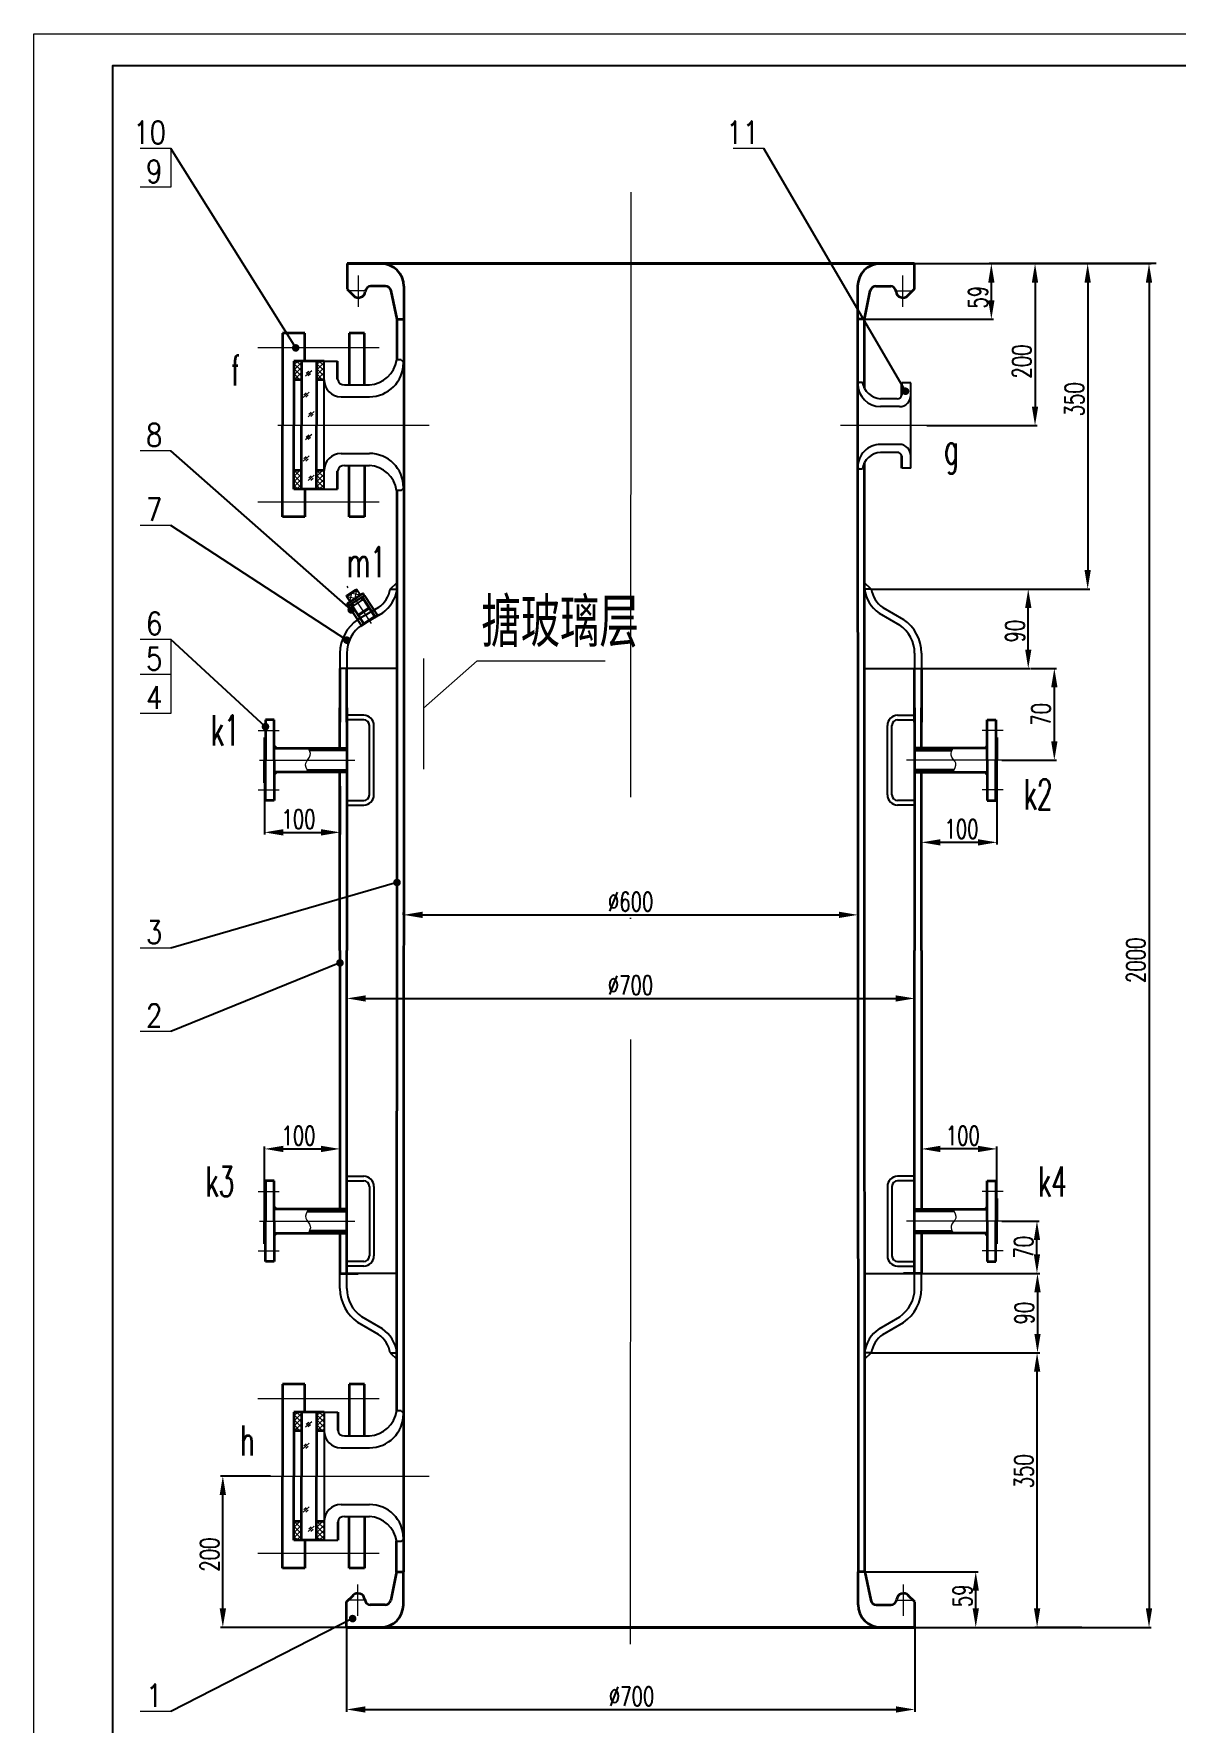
# Model space of a CAD drawing. Extents: x 11707 to 22622, y 3017 to 12806.
# Drawn here: x 14806 to 16315, y 8261 to 10494 of the extents above; entities that cross this region are included whole.
import ezdxf

# ---------------------------------------------------------------- set-up
doc = ezdxf.new("R2010")
doc.units = 0
doc.header["$LTSCALE"] = 8
doc.linetypes.add('DASHDOT-S', pattern=[14, 10, -2, 0, -2])
for name, color, linetype, lineweight in [('cdr.dwg1', 4, 'Continuous', 35), ('cdr.dwg2', 2, 'Continuous', 13), ('cdr_dim', 7, 'Continuous', 13), ('cdr_dwg3', 1, 'DASHDOT-S', 13)]:
    doc.layers.add(name, color=color, linetype=linetype, lineweight=lineweight)
doc.layers.add('cdr_dwg1', color=4, linetype='Continuous')
doc.styles.add('HZ', font='txt', dxfattribs={"width": 0.5, "bigfont": 'hzfs'})
doc.styles.get("Standard").update_dxf_attribs({"font": 'txt', "width": 0.7, "bigfont": 'hztxt.shx'})
doc.dimstyles.new('ISO-25', dxfattribs={"dimtxt": 2.5, "dimasz": 2.5, "dimexe": 1.25, "dimexo": 0.625, "dimtad": 1, "dimtxsty": 'Standard', "dimcen": 2.5, "dimadec": 0, "dimazin": 0, "dimtfac": 1, "dimtmove": 0, "dimatfit": 3, "dimfxl": 1, "dimarcsym": 0})
doc.dimstyles.new('筒轴直径标注', dxfattribs={"dimtxt": 50, "dimasz": 40, "dimexe": 12.5, "dimexo": 0.625, "dimgap": 6.25, "dimtad": 1, "dimtxsty": 'HZ', "dimcen": 15, "dimadec": 0, "dimazin": 0, "dimtm": 1e-09, "dimtfac": 1, "dimtmove": 0, "dimatfit": 3, "dimfxl": 1, "dimarcsym": 0})

# ---------------------------------------------------------------- blocks, each defined once
blk = doc.blocks.new('*D310')
at = {"layer": 'cdr_dim', "color": 0, "lineweight": -2}
for p, q in [((15970.3, 10190.2), (16283.3, 10190.2)), ((16280.3, 10165.2), (16280.3, 8411.8)), ((15970.3, 8386.8), (16283.3, 8386.8))]:
    blk.add_line(p, q, dxfattribs=at)
at = {"layer": 'cdr_dim', "color": 0}
for points in [[(16276.1, 10165.2), (16284.4, 10165.2), (16280.3, 10190.2)], [(16276.1, 8411.8), (16284.4, 8411.8), (16280.3, 8386.8)]]:
    blk.add_solid(points, dxfattribs=at)
at = {"layer": 'Defpoints', "color": 0}
for p in [(15970.1, 10190.2), (15970.1, 8386.8), (16280.3, 8386.8)]:
    blk.add_point(p, dxfattribs=at)
at = {"layer": 'cdr_dim', "color": 0, "insert": (16262.8, 9268.9), "char_height": 25, "attachment_point": 5, "rotation": 90}
blk.add_mtext('2000', dxfattribs=at)
blk = doc.blocks.new('*D311')
at = {"layer": 'cdr_dim', "color": 0, "lineweight": -2}
for p, q in [((15118.8, 8586.8), (15052.8, 8586.8)), ((15055.8, 8411.8), (15055.8, 8561.8)), ((15218.6, 8386.8), (15052.8, 8386.8))]:
    blk.add_line(p, q, dxfattribs=at)
at = {"layer": 'cdr_dim', "color": 0}
for points in [[(15051.6, 8561.8), (15060, 8561.8), (15055.8, 8586.8)], [(15051.6, 8411.8), (15060, 8411.8), (15055.8, 8386.8)]]:
    blk.add_solid(points, dxfattribs=at)
at = {"layer": 'Defpoints', "color": 0}
for p in [(15055.8, 8586.8), (15119, 8586.8), (15218.8, 8386.8)]:
    blk.add_point(p, dxfattribs=at)
at = {"layer": 'cdr_dim', "color": 0, "insert": (15038.3, 8483), "char_height": 25, "attachment_point": 5, "rotation": 90}
blk.add_mtext('200', dxfattribs=at)
blk = doc.blocks.new('*D312')
at = {"layer": 'cdr_dim', "color": 0, "lineweight": -2}
for p, q in [((15110.7, 8954), (15110.7, 9022.5)), ((15210.7, 8958.6), (15210.7, 9022.5)), ((15135.7, 9019.5), (15185.7, 9019.5))]:
    blk.add_line(p, q, dxfattribs=at)
at = {"layer": 'cdr_dim', "color": 0}
for points in [[(15135.7, 9023.6), (15135.7, 9015.3), (15110.7, 9019.5)], [(15185.7, 9023.6), (15185.7, 9015.3), (15210.7, 9019.5)]]:
    blk.add_solid(points, dxfattribs=at)
at = {"layer": 'Defpoints', "color": 0}
for p in [(15210.7, 9019.5), (15110.7, 8953.8), (15210.7, 8958.4)]:
    blk.add_point(p, dxfattribs=at)
at = {"layer": 'cdr_dim', "color": 0, "insert": (15155.8, 9037), "char_height": 25, "attachment_point": 5}
blk.add_mtext('100', dxfattribs=at)
blk = doc.blocks.new('*D313')
at = {"layer": 'cdr_dim', "color": 0, "lineweight": -2}
for p, q in [((15110.7, 9503.5), (15110.7, 9435.1)), ((15210.7, 9499), (15210.7, 9435.1)), ((15135.7, 9438.1), (15185.7, 9438.1))]:
    blk.add_line(p, q, dxfattribs=at)
at = {"layer": 'cdr_dim', "color": 0}
for points in [[(15135.7, 9442.3), (15135.7, 9433.9), (15110.7, 9438.1)], [(15185.7, 9442.3), (15185.7, 9433.9), (15210.7, 9438.1)]]:
    blk.add_solid(points, dxfattribs=at)
at = {"layer": 'Defpoints', "color": 0}
for p in [(15110.7, 9503.7), (15210.7, 9499.2), (15210.7, 9438.1)]:
    blk.add_point(p, dxfattribs=at)
at = {"layer": 'cdr_dim', "color": 0, "insert": (15155.8, 9455.6), "char_height": 25, "attachment_point": 5}
blk.add_mtext('100', dxfattribs=at)
blk = doc.blocks.new('*D314')
at = {"layer": 'cdr_dim', "color": 0, "lineweight": -2}
for p, q in [((15979.3, 9499), (15979.3, 9421.9)), ((16079.3, 9503.5), (16079.3, 9421.9)), ((16054.3, 9424.9), (16004.3, 9424.9))]:
    blk.add_line(p, q, dxfattribs=at)
at = {"layer": 'cdr_dim', "color": 0}
for points in [[(16004.3, 9429), (16004.3, 9420.7), (15979.3, 9424.9)], [(16054.3, 9429), (16054.3, 9420.7), (16079.3, 9424.9)]]:
    blk.add_solid(points, dxfattribs=at)
at = {"layer": 'Defpoints', "color": 0}
for p in [(15979.3, 9499.2), (16079.3, 9503.7), (15979.3, 9424.9)]:
    blk.add_point(p, dxfattribs=at)
at = {"layer": 'cdr_dim', "color": 0, "insert": (16032.3, 9442.4), "char_height": 25, "attachment_point": 5}
blk.add_mtext('100', dxfattribs=at)
blk = doc.blocks.new('*D315')
at = {"layer": 'cdr_dim', "color": 0, "lineweight": -2}
for p, q in [((15979.3, 8958.6), (15979.3, 9022.5)), ((16079.3, 8954), (16079.3, 9022.5)), ((16054.3, 9019.5), (16004.3, 9019.5))]:
    blk.add_line(p, q, dxfattribs=at)
at = {"layer": 'cdr_dim', "color": 0}
for points in [[(16004.3, 9023.6), (16004.3, 9015.3), (15979.3, 9019.5)], [(16054.3, 9023.6), (16054.3, 9015.3), (16079.3, 9019.5)]]:
    blk.add_solid(points, dxfattribs=at)
at = {"layer": 'Defpoints', "color": 0}
for p in [(15979.3, 9019.5), (15979.3, 8958.4), (16079.3, 8953.8)]:
    blk.add_point(p, dxfattribs=at)
at = {"layer": 'cdr_dim', "color": 0, "insert": (16034.2, 9037), "char_height": 25, "attachment_point": 5}
blk.add_mtext('100', dxfattribs=at)
blk = doc.blocks.new('*D316')
at = {"layer": 'cdr_dim', "color": 0, "lineweight": -2}
for p, q in [((16085.8, 8924), (16135.1, 8924)), ((16132.1, 8879.9), (16132.1, 8899)), ((15979.6, 8854.9), (16135.1, 8854.9))]:
    blk.add_line(p, q, dxfattribs=at)
at = {"layer": 'cdr_dim', "color": 0}
for points in [[(16128, 8899), (16136.3, 8899), (16132.1, 8924)], [(16128, 8879.9), (16136.3, 8879.9), (16132.1, 8854.9)]]:
    blk.add_solid(points, dxfattribs=at)
at = {"layer": 'Defpoints', "color": 0}
for p in [(16085.6, 8924), (16132.1, 8924), (15979.4, 8854.9)]:
    blk.add_point(p, dxfattribs=at)
at = {"layer": 'cdr_dim', "color": 0, "insert": (16114.6, 8889.4), "char_height": 25, "attachment_point": 5, "rotation": 90}
blk.add_mtext('70', dxfattribs=at)
blk = doc.blocks.new('*D405')
at = {"layer": 'cdr_dim', "color": 0, "lineweight": -2}
for p, q in [((16171.2, 10190.2), (16068.8, 10190.2)), ((16071.8, 10165.2), (16071.8, 10141.7)), ((15904.2, 10116.7), (16074.8, 10116.7))]:
    blk.add_line(p, q, dxfattribs=at)
at = {"layer": 'cdr_dim', "color": 0}
for points in [[(16067.7, 10165.2), (16076, 10165.2), (16071.8, 10190.2)], [(16067.7, 10141.7), (16076, 10141.7), (16071.8, 10116.7)]]:
    blk.add_solid(points, dxfattribs=at)
at = {"layer": 'Defpoints', "color": 0}
for p in [(16171.4, 10190.2), (15904, 10116.7), (16071.8, 10116.7)]:
    blk.add_point(p, dxfattribs=at)
at = {"layer": 'cdr_dim', "color": 0, "insert": (16054.3, 10145.8), "char_height": 25, "attachment_point": 5, "rotation": 90}
blk.add_mtext('59', dxfattribs=at)
blk = doc.blocks.new('*D406')
at = {"layer": 'cdr_dim', "color": 0, "lineweight": -2}
for p, q in [((16221.6, 10190.2), (16126.6, 10190.2)), ((16129.6, 10165.2), (16129.6, 10001.1)), ((15986.4, 9976.1), (16132.6, 9976.1))]:
    blk.add_line(p, q, dxfattribs=at)
at = {"layer": 'cdr_dim', "color": 0}
for points in [[(16125.4, 10165.2), (16133.7, 10165.2), (16129.6, 10190.2)], [(16125.4, 10001.1), (16133.7, 10001.1), (16129.6, 9976.1)]]:
    blk.add_solid(points, dxfattribs=at)
at = {"layer": 'Defpoints', "color": 0}
for p in [(16221.8, 10190.2), (15986.2, 9976.1), (16129.6, 9976.1)]:
    blk.add_point(p, dxfattribs=at)
at = {"layer": 'cdr_dim', "color": 0, "insert": (16112.1, 10060.7), "char_height": 25, "attachment_point": 5, "rotation": 90}
blk.add_mtext('200', dxfattribs=at)
blk = doc.blocks.new('*D317')
at = {"layer": 'cdr_dim', "color": 0, "lineweight": -2}
for p, q in [((16289.9, 10190.2), (16196.2, 10190.2)), ((16199.2, 10165.2), (16199.2, 9784.9)), ((15913.2, 9759.9), (16202.2, 9759.9))]:
    blk.add_line(p, q, dxfattribs=at)
at = {"layer": 'cdr_dim', "color": 0}
for points in [[(16195, 10165.2), (16203.3, 10165.2), (16199.2, 10190.2)], [(16195, 9784.9), (16203.3, 9784.9), (16199.2, 9759.9)]]:
    blk.add_solid(points, dxfattribs=at)
at = {"layer": 'Defpoints', "color": 0}
for p in [(16290.1, 10190.2), (15913, 9759.9), (16199.2, 9759.9)]:
    blk.add_point(p, dxfattribs=at)
at = {"layer": 'cdr_dim', "color": 0, "insert": (16181.7, 10010.8), "char_height": 25, "attachment_point": 5, "rotation": 90}
blk.add_mtext('350', dxfattribs=at)
blk = doc.blocks.new('*D407')
at = {"layer": 'cdr_dim', "color": 0, "lineweight": -2}
for p, q in [((15979.6, 9759.9), (16123.6, 9759.9)), ((16120.6, 9679.9), (16120.6, 9734.9)), ((15979.6, 9654.9), (16123.6, 9654.9))]:
    blk.add_line(p, q, dxfattribs=at)
at = {"layer": 'cdr_dim', "color": 0}
for points in [[(16116.5, 9734.9), (16124.8, 9734.9), (16120.6, 9759.9)], [(16116.5, 9679.9), (16124.8, 9679.9), (16120.6, 9654.9)]]:
    blk.add_solid(points, dxfattribs=at)
at = {"layer": 'Defpoints', "color": 0}
for p in [(15979.4, 9759.9), (16120.6, 9759.9), (15979.4, 9654.9)]:
    blk.add_point(p, dxfattribs=at)
at = {"layer": 'cdr_dim', "color": 0, "insert": (16103.1, 9704.1), "char_height": 25, "attachment_point": 5, "rotation": 90}
blk.add_mtext('90', dxfattribs=at)
blk = doc.blocks.new('*D408')
at = {"layer": 'cdr_dim', "color": 0, "lineweight": -2}
for p, q in [((16124.3, 9654.9), (16158.1, 9654.9)), ((16155.1, 9629.9), (16155.1, 9558.6)), ((16085.8, 9533.6), (16158.1, 9533.6))]:
    blk.add_line(p, q, dxfattribs=at)
at = {"layer": 'cdr_dim', "color": 0}
for points in [[(16150.9, 9629.9), (16159.3, 9629.9), (16155.1, 9654.9)], [(16150.9, 9558.6), (16159.3, 9558.6), (16155.1, 9533.6)]]:
    blk.add_solid(points, dxfattribs=at)
at = {"layer": 'Defpoints', "color": 0}
for p in [(16124.1, 9654.9), (16085.6, 9533.6), (16155.1, 9533.6)]:
    blk.add_point(p, dxfattribs=at)
at = {"layer": 'cdr_dim', "color": 0, "insert": (16137.6, 9594.2), "char_height": 25, "attachment_point": 5, "rotation": 90}
blk.add_mtext('70', dxfattribs=at)
blk = doc.blocks.new('*D409')
at = {"layer": 'cdr_dim', "color": 0, "lineweight": -2}
for p, q in [((15904.8, 8460.2), (16054.2, 8460.2)), ((16051.2, 8411.8), (16051.2, 8435.2)), ((16045.2, 8386.8), (16054.2, 8386.8))]:
    blk.add_line(p, q, dxfattribs=at)
at = {"layer": 'cdr_dim', "color": 0}
for points in [[(16047.1, 8435.2), (16055.4, 8435.2), (16051.2, 8460.2)], [(16047.1, 8411.8), (16055.4, 8411.8), (16051.2, 8386.8)]]:
    blk.add_solid(points, dxfattribs=at)
at = {"layer": 'Defpoints', "color": 0}
for p in [(15904.6, 8460.2), (16051.2, 8460.2), (16045, 8386.8)]:
    blk.add_point(p, dxfattribs=at)
at = {"layer": 'cdr_dim', "color": 0, "insert": (16033.7, 8428.5), "char_height": 25, "attachment_point": 5, "rotation": 90}
blk.add_mtext('59', dxfattribs=at)
blk = doc.blocks.new('*D318')
at = {"layer": 'cdr_dim', "color": 0, "lineweight": -2}
for p, q in [((15219.4, 8386.6), (15219.4, 8275.2)), ((15970.6, 8386.6), (15970.6, 8275.2)), ((15244.4, 8278.2), (15945.6, 8278.2))]:
    blk.add_line(p, q, dxfattribs=at)
at = {"layer": 'cdr_dim', "color": 0}
for points in [[(15244.4, 8282.4), (15244.4, 8274), (15219.4, 8278.2)], [(15945.6, 8282.4), (15945.6, 8274), (15970.6, 8278.2)]]:
    blk.add_solid(points, dxfattribs=at)
at = {"layer": 'Defpoints', "color": 0}
for p in [(15219.4, 8386.8), (15970.6, 8386.8), (15970.6, 8278.2)]:
    blk.add_point(p, dxfattribs=at)
at = {"layer": 'cdr_dim', "color": 0, "insert": (15596.2, 8295.7), "char_height": 25, "attachment_point": 5}
blk.add_mtext('%%c700', dxfattribs=at)
blk = doc.blocks.new('*D410')
at = {"layer": 'cdr_dim', "color": 0, "lineweight": -2}
for p, q in [((15294.8, 9329), (15294.8, 9332)), ((15319.8, 9329), (15870.2, 9329)), ((15895.2, 9329.2), (15895.2, 9332))]:
    blk.add_line(p, q, dxfattribs=at)
at = {"layer": 'cdr_dim', "color": 0}
for points in [[(15319.8, 9333.2), (15319.8, 9324.8), (15294.8, 9329)], [(15870.2, 9333.2), (15870.2, 9324.8), (15895.2, 9329)]]:
    blk.add_solid(points, dxfattribs=at)
at = {"layer": 'Defpoints', "color": 0}
for p in [(15294.8, 9328.8), (15895.2, 9329), (15895.2, 9329)]:
    blk.add_point(p, dxfattribs=at)
at = {"layer": 'cdr_dim', "color": 0, "insert": (15595, 9346.5), "char_height": 25, "attachment_point": 5}
blk.add_mtext('%%c600', dxfattribs=at)
blk = doc.blocks.new('*D412')
at = {"layer": 'cdr_dim', "color": 0, "lineweight": -2}
for p, q in [((15219.7, 9171.3), (15219.7, 9221.5)), ((15244.7, 9218.5), (15945.4, 9218.5)), ((15970.4, 9171.3), (15970.4, 9221.5))]:
    blk.add_line(p, q, dxfattribs=at)
at = {"layer": 'cdr_dim', "color": 0}
for points in [[(15244.7, 9222.6), (15244.7, 9214.3), (15219.7, 9218.5)], [(15945.4, 9222.6), (15945.4, 9214.3), (15970.4, 9218.5)]]:
    blk.add_solid(points, dxfattribs=at)
at = {"layer": 'Defpoints', "color": 0}
for p in [(15970.4, 9218.5), (15219.7, 9171.1), (15970.4, 9171.1)]:
    blk.add_point(p, dxfattribs=at)
at = {"layer": 'cdr_dim', "color": 0, "insert": (15594.7, 9236), "char_height": 25, "attachment_point": 5}
blk.add_mtext('%%c700', dxfattribs=at)
blk = doc.blocks.new('*D417')
at = {"layer": 'cdr_dim', "color": 0, "lineweight": -2}
for p, q in [((15913.2, 8749.9), (16135.3, 8749.9)), ((16132.3, 8411.8), (16132.3, 8724.9)), ((16191.6, 8386.8), (16129.3, 8386.8))]:
    blk.add_line(p, q, dxfattribs=at)
at = {"layer": 'cdr_dim', "color": 0}
for points in [[(16128.2, 8724.9), (16136.5, 8724.9), (16132.3, 8749.9)], [(16128.2, 8411.8), (16136.5, 8411.8), (16132.3, 8386.8)]]:
    blk.add_solid(points, dxfattribs=at)
at = {"layer": 'Defpoints', "color": 0}
for p in [(15913, 8749.9), (16132.3, 8749.9), (16191.8, 8386.8)]:
    blk.add_point(p, dxfattribs=at)
at = {"layer": 'cdr_dim', "color": 0, "insert": (16114.8, 8593.2), "char_height": 25, "attachment_point": 5, "rotation": 90}
blk.add_mtext('350', dxfattribs=at)
blk = doc.blocks.new('*D319')
at = {"layer": 'cdr_dim', "color": 0, "lineweight": -2}
for p, q in [((16102.7, 8854.9), (16135.8, 8854.9)), ((16132.8, 8829.9), (16132.8, 8774.9)), ((16102.7, 8749.9), (16135.8, 8749.9))]:
    blk.add_line(p, q, dxfattribs=at)
at = {"layer": 'cdr_dim', "color": 0}
for points in [[(16128.7, 8829.9), (16137, 8829.9), (16132.8, 8854.9)], [(16128.7, 8774.9), (16137, 8774.9), (16132.8, 8749.9)]]:
    blk.add_solid(points, dxfattribs=at)
at = {"layer": 'Defpoints', "color": 0}
for p in [(16102.5, 8854.9), (16102.5, 8749.9), (16132.8, 8749.9)]:
    blk.add_point(p, dxfattribs=at)
at = {"layer": 'cdr_dim', "color": 0, "insert": (16115.3, 8802.4), "char_height": 25, "attachment_point": 5, "rotation": 90}
blk.add_mtext('90', dxfattribs=at)

msp = doc.modelspace()

# ---------------------------------------------------------------- hatches: boundary and pattern name
at = {"layer": 'cdr_dim'}
h = msp.add_hatch(dxfattribs=at)
h.set_pattern_fill('ANSI37', color=256, scale=1.5, style=0)
h.set_pattern_definition([(45, (16777.1313, 6504.4113), (-3.367596, 3.367596), []), (135, (16777.1313, 6504.4113), (-3.367596, -3.367596), [])])
h.paths.add_polyline_path([(15159.601, 10061.38), (15149.601, 10061.38), (15149.601, 10036.63), (15159.602, 10036.63)])
h = msp.add_hatch(dxfattribs=at)
h.set_pattern_fill('ANSI37', color=256, scale=1.5, style=0)
h.set_pattern_definition([(45, (16807.1313, 6504.4113), (-3.367596, 3.367596), []), (135, (16807.1313, 6504.4113), (-3.367596, -3.367596), [])])
h.paths.add_polyline_path([(15189.601, 10061.38), (15179.601, 10061.38), (15179.601, 10036.63), (15189.602, 10036.63)])
h = msp.add_hatch(dxfattribs=at)
h.set_pattern_fill('ANSI37', color=256, scale=1.5, style=0)
h.set_pattern_definition([(315, (16777.1313, 13448.8478), (-3.367596, -3.367596), []), (225, (16777.1313, 13448.8478), (-3.367596, 3.367596), [])])
h.paths.add_polyline_path([(15159.601, 9891.879), (15149.601, 9891.879), (15149.601, 9916.629), (15159.602, 9916.629)])
h = msp.add_hatch(dxfattribs=at)
h.set_pattern_fill('ANSI37', color=256, scale=1.5, style=0)
h.set_pattern_definition([(315, (16807.1313, 13448.8478), (-3.367596, -3.367596), []), (225, (16807.1313, 13448.8478), (-3.367596, 3.367596), [])])
h.paths.add_polyline_path([(15189.601, 9891.879), (15179.601, 9891.879), (15179.601, 9916.629), (15189.602, 9916.629)])
h = msp.add_hatch(dxfattribs=at)
h.set_pattern_fill('ANSI37', color=256, scale=1.5, style=0)
h.set_pattern_definition([(45, (16777.1313, 5114.5353), (-3.367596, 3.367596), []), (135, (16777.1313, 5114.5353), (-3.367596, -3.367596), [])])
h.paths.add_polyline_path([(15159.601, 8671.504), (15149.601, 8671.504), (15149.601, 8646.754), (15159.602, 8646.754)])
h = msp.add_hatch(dxfattribs=at)
h.set_pattern_fill('ANSI37', color=256, scale=1.5, style=0)
h.set_pattern_definition([(45, (16807.1313, 5114.5353), (-3.367596, 3.367596), []), (135, (16807.1313, 5114.5353), (-3.367596, -3.367596), [])])
h.paths.add_polyline_path([(15189.601, 8671.504), (15179.601, 8671.504), (15179.601, 8646.754), (15189.602, 8646.754)])
h = msp.add_hatch(dxfattribs=at)
h.set_pattern_fill('ANSI37', color=256, scale=1.5, style=0)
h.set_pattern_definition([(315, (16777.1313, 12058.972), (-3.367596, -3.367596), []), (225, (16777.1313, 12058.972), (-3.367596, 3.367596), [])])
h.paths.add_polyline_path([(15159.601, 8502.003), (15149.601, 8502.003), (15149.601, 8526.753), (15159.602, 8526.753)])
h = msp.add_hatch(dxfattribs=at)
h.set_pattern_fill('ANSI37', color=256, scale=1.5, style=0)
h.set_pattern_definition([(315, (16807.1313, 12058.972), (-3.367596, -3.367596), []), (225, (16807.1313, 12058.972), (-3.367596, 3.367596), [])])
h.paths.add_polyline_path([(15189.601, 8502.003), (15179.601, 8502.003), (15179.601, 8526.753), (15189.602, 8526.753)])

# ---------------------------------------------------------------- linework, layer by layer
at = {"layer": 'cdr.dwg1'}
for p, q in [((15969.969, 10190.192), (15219.961, 10190.192)), ((15220.04, 10190.192), (15220.04, 10156.462)), ((15220.066, 10190.192), (15970.074, 10190.192)), ((15969.995, 10190.192), (15969.995, 10156.462)), ((15270.977, 10160.192), (15251.158, 10160.192)), ((15295.07, 10160.192), (15295.07, 10116.718)), ((15894.965, 10160.192), (15894.965, 10116.718)), ((15919.059, 10160.192), (15938.877, 10160.192)), ((15220.04, 10156.462), (15229.02, 10147.482)), ((15286.083, 10116.718), (15278.321, 10154.212)), ((15903.952, 10116.718), (15911.714, 10154.212)), ((15969.995, 10156.462), (15961.015, 10147.482)), ((15286.07, 10116.718), (15295.07, 10116.718)), ((15286.083, 10062.882), (15286.083, 10116.718)), ((15295.07, 10116.718), (15294.471, 8460.228)), ((15894.965, 10116.718), (15895.564, 8460.228)), ((15903.965, 10116.718), (15894.965, 10116.718)), ((15903.952, 10025.58), (15903.952, 10116.718)), ((15164.274, 10098.097), (15134.717, 10098.097)), ((15134.717, 10098.097), (15134.719, 9976.63)), ((15164.274, 10061.38), (15164.274, 10098.097)), ((15243.02, 10098.097), (15223.02, 10098.097)), ((15223.02, 10098.097), (15223.024, 10029.882)), ((15243.02, 10029.883), (15243.02, 10098.097)), ((15159.601, 10061.38), (15149.601, 10061.38)), ((15149.601, 10061.38), (15149.602, 9976.63)), ((15179.601, 10061.38), (15159.601, 10061.38)), ((15159.601, 10061.38), (15159.601, 9976.63)), ((15189.601, 10061.38), (15179.601, 10061.38)), ((15179.601, 10061.38), (15179.601, 9976.63)), ((15207.599, 10037.381), (15207.599, 10061.38)), ((15159.602, 10036.63), (15149.601, 10036.63)), ((15189.602, 10036.63), (15179.601, 10036.63)), ((15953.296, 10016.607), (15953.296, 10032.607)), ((15134.717, 9855.162), (15134.719, 9976.629)), ((15149.601, 9891.879), (15149.602, 9976.629)), ((15159.601, 9891.879), (15159.601, 9976.63)), ((15179.601, 9891.879), (15179.601, 9976.629)), ((15159.602, 9916.629), (15149.601, 9916.629)), ((15189.602, 9916.629), (15179.601, 9916.629)), ((15207.604, 9891.88), (15207.604, 9915.88)), ((15223.02, 9855.162), (15223.024, 9923.377)), ((15243.02, 9923.376), (15243.02, 9855.162)), ((15903.952, 9466.124), (15903.952, 9926.606)), ((15953.293, 9919.607), (15953.293, 9935.607)), ((15159.601, 9891.879), (15149.601, 9891.879)), ((15179.601, 9891.879), (15159.601, 9891.879)), ((15164.274, 9891.879), (15164.274, 9855.162)), ((15189.601, 9891.879), (15179.601, 9891.879)), ((15286.083, 9466.124), (15286.083, 9890.382)), ((15164.274, 9855.162), (15134.717, 9855.162)), ((15243.02, 9855.162), (15223.02, 9855.162)), ((15210.673, 9654.874), (15210.67, 9583.874)), ((15219.673, 9583.874), (15219.673, 9654.874)), ((15970.362, 9583.874), (15970.362, 9654.874)), ((15979.362, 9654.874), (15979.365, 9583.874)), ((15210.664, 9549.599), (15210.663, 9602.692)), ((15219.673, 9602.692), (15219.673, 9281.692)), ((15970.362, 9602.692), (15970.362, 9281.692)), ((15979.371, 9549.599), (15979.372, 9602.692)), ((15112.158, 9586.933), (15112.158, 9568.799)), ((15123.535, 9586.933), (15112.158, 9586.933)), ((15123.535, 9533.599), (15123.535, 9586.933)), ((16066.5, 9533.599), (16066.5, 9586.933)), ((16066.5, 9586.933), (16077.878, 9586.933)), ((16077.878, 9586.933), (16077.878, 9568.799)), ((15110.735, 9563.466), (15110.735, 9533.599)), ((15112.158, 9563.466), (15110.735, 9563.466)), ((15112.158, 9572.71), (15112.158, 9533.599)), ((16077.878, 9572.71), (16077.878, 9533.599)), ((16077.878, 9563.466), (16079.3, 9563.466)), ((16079.3, 9563.466), (16079.3, 9533.599)), ((15123.535, 9552.601), (15126.535, 9549.599)), ((15123.535, 9549.599), (15219.673, 9549.599)), ((15219.673, 9546.755), (15170.243, 9546.755)), ((16066.5, 9549.599), (15970.362, 9549.599)), ((15970.362, 9546.755), (16019.792, 9546.755)), ((16066.5, 9552.601), (16063.5, 9549.599)), ((15110.735, 9503.733), (15110.735, 9533.599)), ((15112.158, 9480.266), (15112.158, 9533.599)), ((15123.535, 9533.599), (15123.535, 9480.266)), ((15219.673, 9517.599), (15123.535, 9517.599)), ((15123.535, 9514.597), (15126.535, 9517.599)), ((15167.651, 9520.444), (15219.673, 9520.444)), ((15210.667, 9281.692), (15210.664, 9517.599)), ((16022.385, 9520.444), (15970.362, 9520.444)), ((15970.362, 9517.599), (16066.5, 9517.599)), ((15979.369, 9281.692), (15979.371, 9517.599)), ((16066.5, 9514.597), (16063.5, 9517.599)), ((16066.5, 9533.599), (16066.5, 9480.266)), ((16077.878, 9480.266), (16077.878, 9533.599)), ((16079.3, 9503.733), (16079.3, 9533.599)), ((15112.158, 9503.733), (15110.735, 9503.733)), ((15112.158, 9494.488), (15112.158, 9503.733)), ((16077.878, 9494.488), (16077.878, 9503.733)), ((16077.878, 9503.733), (16079.3, 9503.733)), ((15123.535, 9480.266), (15112.158, 9480.266)), ((16066.5, 9480.266), (16077.878, 9480.266)), ((15285.637, 8673.005), (15286.083, 9466.124)), ((15904.564, 8460.228), (15903.952, 9466.124)), ((15210.667, 9281.692), (15210.664, 8939.968)), ((15219.673, 8854.874), (15219.673, 9281.692)), ((15970.362, 8854.874), (15970.362, 9281.692)), ((15979.369, 9281.692), (15979.371, 8939.968)), ((15112.158, 8977.301), (15112.158, 8923.968)), ((15123.535, 8977.301), (15112.158, 8977.301)), ((15123.535, 8923.968), (15123.535, 8977.301)), ((16066.5, 8923.968), (16066.5, 8977.301)), ((16066.5, 8977.301), (16077.878, 8977.301)), ((16077.878, 8977.301), (16077.878, 8923.968)), ((15110.735, 8953.834), (15110.735, 8923.968)), ((15112.158, 8953.834), (15110.735, 8953.834)), ((15112.158, 8963.079), (15112.158, 8953.834)), ((16077.878, 8963.079), (16077.878, 8953.834)), ((16077.878, 8953.834), (16079.3, 8953.834)), ((16079.3, 8953.834), (16079.3, 8923.968)), ((15123.535, 8942.97), (15126.535, 8939.968)), ((15219.673, 8939.968), (15123.535, 8939.968)), ((15167.651, 8937.123), (15219.673, 8937.123)), ((15970.362, 8939.968), (16066.5, 8939.968)), ((16022.385, 8937.123), (15970.362, 8937.123)), ((16066.5, 8942.97), (16063.5, 8939.968)), ((15110.735, 8894.101), (15110.735, 8923.968)), ((15112.158, 8884.856), (15112.158, 8923.968)), ((15123.535, 8923.968), (15123.535, 8870.634)), ((15219.673, 8910.812), (15170.243, 8910.812)), ((15970.362, 8910.812), (16019.792, 8910.812)), ((16066.5, 8923.968), (16066.5, 8870.634)), ((16077.878, 8884.856), (16077.878, 8923.968)), ((16079.3, 8894.101), (16079.3, 8923.968)), ((15112.158, 8894.101), (15110.735, 8894.101)), ((15112.158, 8870.634), (15112.158, 8888.768)), ((15123.535, 8904.965), (15126.535, 8907.968)), ((15123.535, 8907.968), (15219.673, 8907.968)), ((15210.664, 8907.968), (15210.663, 8854.874)), ((16066.5, 8907.968), (15970.362, 8907.968)), ((15979.371, 8907.968), (15979.372, 8854.874)), ((16066.5, 8904.965), (16063.5, 8907.968)), ((16077.878, 8894.101), (16079.3, 8894.101)), ((16077.878, 8870.634), (16077.878, 8888.768)), ((15123.535, 8870.634), (15112.158, 8870.634)), ((16066.5, 8870.634), (16077.878, 8870.634)), ((15210.663, 8854.874), (15234.53, 8854.874)), ((15979.372, 8854.874), (15955.505, 8854.874)), ((15134.717, 8708.221), (15134.719, 8586.754)), ((15164.274, 8708.221), (15134.717, 8708.221)), ((15164.274, 8671.504), (15164.274, 8708.221)), ((15223.02, 8708.221), (15223.024, 8640.006)), ((15243.02, 8708.221), (15223.02, 8708.221)), ((15243.02, 8640.007), (15243.02, 8708.221)), ((15149.601, 8671.504), (15149.602, 8586.754)), ((15159.601, 8671.504), (15149.601, 8671.504)), ((15159.601, 8671.504), (15159.601, 8586.754)), ((15179.601, 8671.504), (15159.601, 8671.504)), ((15179.601, 8671.504), (15179.601, 8586.754)), ((15189.601, 8671.504), (15179.601, 8671.504)), ((15207.616, 8671.505), (15207.616, 8647.505)), ((15159.602, 8646.754), (15149.601, 8646.754)), ((15189.602, 8646.754), (15179.601, 8646.754)), ((15134.717, 8465.286), (15134.719, 8586.753)), ((15149.601, 8502.003), (15149.602, 8586.753)), ((15159.601, 8502.003), (15159.601, 8586.754)), ((15179.601, 8502.003), (15179.601, 8586.753)), ((15223.02, 8465.286), (15223.024, 8533.501)), ((15243.02, 8533.5), (15243.02, 8465.286)), ((15159.602, 8526.753), (15149.601, 8526.753)), ((15189.602, 8526.753), (15179.601, 8526.753)), ((15207.614, 8526.004), (15207.614, 8502.005)), ((15159.601, 8502.003), (15149.601, 8502.003)), ((15179.601, 8502.003), (15159.601, 8502.003)), ((15164.274, 8502.003), (15164.274, 8465.286)), ((15189.601, 8502.003), (15179.601, 8502.003)), ((15285.484, 8460.228), (15285.514, 8501.419)), ((15164.274, 8465.286), (15134.717, 8465.286)), ((15243.02, 8465.286), (15223.02, 8465.286)), ((15285.484, 8460.228), (15277.722, 8422.734)), ((15285.471, 8460.228), (15294.471, 8460.228)), ((15294.471, 8416.755), (15294.471, 8460.228)), ((15904.564, 8460.228), (15895.564, 8460.228)), ((15895.564, 8416.755), (15895.564, 8460.228)), ((15904.551, 8460.228), (15912.313, 8422.734)), ((15219.441, 8420.485), (15228.421, 8429.465)), ((15219.441, 8386.755), (15219.441, 8420.485)), ((15970.594, 8420.485), (15961.614, 8429.465)), ((15970.594, 8386.755), (15970.594, 8420.485)), ((15270.378, 8416.755), (15250.559, 8416.755)), ((15919.657, 8416.755), (15939.476, 8416.755)), ((15219.467, 8386.755), (15969.475, 8386.755)), ((15970.568, 8386.755), (15220.56, 8386.755))]:
    msp.add_line(p, q, dxfattribs=at)
for centre, radius, start, end in [((15265.07, 10160.192), 30, 0, 90), ((15924.965, 10160.192), 30, 90, 180), ((15251.501, 10152.7), 7.5, 87.37652, 175.658473), ((15270.977, 10152.692), 7.5, 11.696215, 90), ((15919.059, 10152.692), 7.5, 90, 168.303785), ((15938.534, 10152.7), 7.5, 4.341527, 92.62348), ((15235.066, 10154.148), 9, 222.206041, 355.542572), ((15954.969, 10154.148), 9, 184.457428, 317.793959), ((15234.467, 8422.798), 9, 4.457428, 137.793959), ((15250.903, 8424.247), 7.5, 184.341527, 272.62348), ((15270.378, 8424.255), 7.5, 270, 348.303785), ((15919.657, 8424.255), 7.5, 191.696215, 270), ((15939.133, 8424.247), 7.5, 267.37652, 355.658473), ((15955.568, 8422.798), 9, 42.206041, 175.542572), ((15264.471, 8416.755), 30, 270, 0), ((15925.564, 8416.755), 30, 180, 270)]:
    msp.add_arc(centre, radius, start, end, dxfattribs=at)
at = {"layer": 'cdr.dwg2'}
for p, q in [((15321.294, 9667.851), (15321.294, 9521.464)), ((15321.294, 9602.339), (15392.214, 9664.771)), ((15392.214, 9664.771), (15561.073, 9664.771))]:
    msp.add_line(p, q, dxfattribs=at)
at = {"layer": 'cdr_dim'}
for p, q in [((14987.174, 10342.633), (14946.308, 10342.633)), ((14987.174, 10342.633), (14987.174, 10291.148)), ((15771.151, 10342.633), (15730.284, 10342.633)), ((14987.174, 10291.148), (14946.308, 10291.148)), ((15165.05, 10041.795), (15173.294, 10048.886)), ((15166.094, 10045.182), (15169.289, 10047.852)), ((15168.555, 10042.32), (15171.673, 10045.08)), ((15161.834, 10013.221), (15170.077, 10020.311)), ((15162.877, 10016.608), (15166.072, 10019.277)), ((15165.339, 10013.746), (15168.456, 10016.506)), ((15168.426, 9987.664), (15176.669, 9994.754)), ((15169.47, 9991.051), (15172.664, 9993.721)), ((15171.931, 9988.189), (15175.048, 9990.949)), ((15165.05, 9957.523), (15173.294, 9964.613)), ((15166.094, 9960.91), (15169.289, 9963.579)), ((15168.555, 9958.048), (15171.673, 9960.808)), ((14987.174, 9942.62), (14946.308, 9942.62)), ((15161.834, 9928.948), (15170.077, 9936.039)), ((15162.877, 9932.336), (15166.072, 9935.005)), ((15165.339, 9929.474), (15168.456, 9932.234)), ((15168.426, 9903.392), (15176.669, 9910.482)), ((15169.47, 9906.779), (15172.664, 9909.448)), ((15171.931, 9903.917), (15175.048, 9906.677)), ((14987.174, 9843.925), (14946.308, 9843.925)), ((15230.59, 9747.66), (15232.972, 9758.865)), ((15219.385, 9750.042), (15230.59, 9747.66)), ((15223.797, 9743.248), (15226.178, 9754.453)), ((15224.625, 9739.494), (15241.781, 9713.076)), ((15226.178, 9754.453), (15237.383, 9752.071)), ((15235.561, 9725.133), (15227.718, 9737.21)), ((15240.476, 9749.788), (15257.632, 9723.369)), ((15249.148, 9733.956), (15241.305, 9746.033)), ((14987.174, 9693.268), (14946.308, 9693.268)), ((14987.174, 9693.268), (14987.174, 9595.248)), ((14987.174, 9646.733), (14946.308, 9646.733)), ((14987.174, 9595.248), (14946.308, 9595.248)), ((14987.174, 9285.06), (14946.308, 9285.06)), ((14987.174, 9174.923), (14946.308, 9174.923)), ((15165.05, 8651.919), (15173.294, 8659.01)), ((15166.094, 8655.306), (15169.289, 8657.976)), ((15168.555, 8652.444), (15171.673, 8655.204)), ((15161.834, 8623.345), (15170.077, 8630.435)), ((15162.877, 8626.732), (15166.072, 8629.402)), ((15165.339, 8623.87), (15168.456, 8626.63)), ((15161.834, 8539.073), (15170.077, 8546.163)), ((15162.877, 8542.46), (15166.072, 8545.129)), ((15165.339, 8539.598), (15168.456, 8542.358)), ((15168.426, 8513.516), (15176.669, 8520.606)), ((15169.47, 8516.903), (15172.664, 8519.572)), ((15171.931, 8514.041), (15175.048, 8516.801)), ((14987.174, 8275.728), (14946.308, 8275.728))]:
    msp.add_line(p, q, dxfattribs=at)
at = {"layer": 'cdr_dim', "linetype": 'Continuous'}
msp.add_lwpolyline([(14805.843, 6982.95), (14805.843, 10494.15), (17288.763, 10494.15), (17288.763, 6982.95)], close=True, dxfattribs=at)
at = {"layer": 'cdr_dim'}
for points in [[(15169.321, 9517.599), (15165.369, 9529.752), (15171.425, 9540.24), (15168.898, 9549.599)], [(16020.714, 9517.599), (16024.666, 9529.752), (16018.611, 9540.24), (16021.138, 9549.599)], [(15169.321, 8939.968), (15165.369, 8927.815), (15171.425, 8917.327), (15168.898, 8907.968)], [(16020.714, 8939.968), (16024.666, 8927.815), (16018.611, 8917.327), (16021.138, 8907.968)]]:
    msp.add_spline(points, degree=3, dxfattribs=at)
at = {"layer": 'cdr_dwg1'}
for p, q in [((15189.601, 10061.38), (15207.601, 10061.38)), ((15189.604, 9891.88), (15189.601, 10061.38)), ((15291.601, 10062.882), (15285.601, 10062.882)), ((15291.601, 10062.882), (15291.601, 10062.882)), ((15291.601, 10062.882), (15294.601, 10059.882)), ((15294.601, 10059.132), (15294.601, 10059.882)), ((15216.6, 10029.881), (15249.6, 10029.883)), ((15897.295, 10033.608), (15895.295, 10031.608)), ((15895.295, 10031.108), (15895.295, 10031.608)), ((15897.295, 10033.608), (15897.295, 10033.608)), ((15897.295, 10033.608), (15901.295, 10033.608)), ((15965.295, 10032.607), (15953.295, 10032.607)), ((15965.293, 9919.607), (15965.295, 10032.607)), ((15212.102, 10014.13), (15249.602, 10014.131)), ((15947.296, 10011.608), (15925.296, 10011.609)), ((15950.294, 10001.107), (15925.294, 10001.108)), ((15212.103, 9939.13), (15249.603, 9939.131)), ((15950.293, 9951.107), (15925.293, 9951.108)), ((15947.293, 9940.607), (15925.293, 9940.608)), ((15216.604, 9923.381), (15249.604, 9923.381)), ((15895.293, 9921.108), (15895.293, 9920.608)), ((15897.293, 9918.608), (15895.293, 9920.608)), ((15897.293, 9918.608), (15901.293, 9918.608)), ((15897.293, 9918.608), (15897.293, 9918.608)), ((15965.293, 9919.607), (15953.293, 9919.607)), ((15189.604, 9891.88), (15207.604, 9891.88)), ((15291.604, 9890.382), (15294.604, 9893.382)), ((15294.604, 9894.132), (15294.604, 9893.382)), ((15291.604, 9890.382), (15285.604, 9890.382)), ((15291.604, 9890.382), (15291.604, 9890.382)), ((15219.385, 9750.042), (15232.972, 9758.865)), ((15219.65, 9751.287), (15231.727, 9759.129)), ((15232.972, 9758.865), (15231.727, 9759.129)), ((15237.383, 9752.071), (15232.972, 9758.865)), ((15276.997, 9759.874), (15286.423, 9768.535)), ((15276.997, 9759.874), (15286.083, 9759.874)), ((15913.038, 9759.874), (15903.612, 9768.535)), ((15913.038, 9759.874), (15903.952, 9759.874)), ((15219.385, 9750.042), (15219.65, 9751.287)), ((15223.797, 9743.248), (15219.385, 9750.042)), ((15220.513, 9740.043), (15241.647, 9753.768)), ((15220.513, 9740.043), (15220.778, 9741.288)), ((15221.984, 9737.778), (15220.513, 9740.043)), ((15220.778, 9741.288), (15240.403, 9754.032)), ((15243.118, 9751.503), (15221.984, 9737.778)), ((15221.984, 9737.778), (15243.118, 9751.503)), ((15221.984, 9737.778), (15238.649, 9712.115)), ((15225.38, 9739.984), (15242.046, 9714.321)), ((15226.586, 9736.475), (15242.437, 9746.768)), ((15228.36, 9738.7), (15227.38, 9740.21)), ((15233.694, 9725.53), (15249.544, 9735.824)), ((15261.635, 9735.607), (15234.356, 9719.644)), ((15239.682, 9746.053), (15238.702, 9747.562)), ((15239.721, 9749.297), (15256.387, 9723.634)), ((15241.647, 9753.768), (15240.403, 9754.032)), ((15243.118, 9751.503), (15241.647, 9753.768)), ((15243.118, 9751.503), (15259.784, 9725.84)), ((15249.148, 9733.956), (15249.544, 9735.824)), ((15928.4, 9735.607), (15955.679, 9719.644)), ((15235.561, 9725.133), (15249.148, 9733.956)), ((15261.471, 9726.204), (15237.942, 9710.241)), ((15266.688, 9728.159), (15239.409, 9712.196)), ((15256.5, 9722.634), (15239.894, 9711.85)), ((15242.046, 9714.321), (15241.781, 9713.076)), ((15256.387, 9723.634), (15242.046, 9714.321)), ((15256.387, 9723.634), (15257.632, 9723.369)), ((15259.519, 9724.595), (15256.5, 9722.634)), ((15259.784, 9725.84), (15259.519, 9724.595)), ((15923.347, 9728.159), (15950.626, 9712.196)), ((15238.649, 9712.115), (15239.894, 9711.85)), ((15210.673, 9674.958), (15210.673, 9654.874)), ((15219.673, 9674.958), (15219.673, 9654.874)), ((15970.362, 9674.958), (15970.362, 9654.874)), ((15979.362, 9674.958), (15979.362, 9654.874)), ((15286.425, 9654.875), (15210.673, 9654.874)), ((15903.611, 9654.875), (15979.362, 9654.874)), ((15210.673, 9622.776), (15210.673, 9602.692)), ((15219.673, 9622.776), (15219.673, 9602.692)), ((15970.362, 9622.776), (15970.362, 9602.692)), ((15979.362, 9622.776), (15979.362, 9602.692)), ((15242.123, 9592.957), (15218.973, 9592.957)), ((15242.123, 9586.957), (15218.973, 9586.957)), ((15249.623, 9487.742), (15249.623, 9579.457)), ((15255.623, 9487.742), (15255.623, 9579.457)), ((15934.412, 9487.742), (15934.412, 9579.457)), ((15940.412, 9487.742), (15940.412, 9579.457)), ((15947.912, 9592.957), (15971.062, 9592.957)), ((15947.912, 9586.957), (15971.062, 9586.957)), ((15218.973, 9480.242), (15242.123, 9480.242)), ((15218.973, 9474.242), (15242.123, 9474.242)), ((15971.062, 9480.242), (15947.912, 9480.242)), ((15971.062, 9474.242), (15947.912, 9474.242)), ((15218.973, 8983.325), (15242.123, 8983.325)), ((15218.973, 8977.325), (15242.123, 8977.325)), ((15971.062, 8983.325), (15947.912, 8983.325)), ((15971.062, 8977.325), (15947.912, 8977.325)), ((15249.623, 8969.825), (15249.623, 8878.11)), ((15255.623, 8969.825), (15255.623, 8878.11)), ((15934.412, 8969.825), (15934.412, 8878.11)), ((15940.412, 8969.825), (15940.412, 8878.11)), ((15242.123, 8870.61), (15218.973, 8870.61)), ((15242.123, 8864.61), (15218.973, 8864.61)), ((15947.912, 8870.61), (15971.062, 8870.61)), ((15947.912, 8864.61), (15971.062, 8864.61)), ((15286.425, 8854.874), (15210.673, 8854.874)), ((15210.673, 8834.791), (15210.673, 8854.874)), ((15219.673, 8834.791), (15219.673, 8854.874)), ((15903.611, 8854.874), (15979.362, 8854.874)), ((15970.362, 8834.791), (15970.362, 8854.874)), ((15979.362, 8834.791), (15979.362, 8854.874)), ((15266.688, 8781.589), (15239.409, 8797.552)), ((15923.347, 8781.589), (15950.626, 8797.552)), ((15261.635, 8774.141), (15234.356, 8790.105)), ((15928.4, 8774.141), (15955.679, 8790.105)), ((15276.997, 8749.874), (15286.423, 8741.214)), ((15276.997, 8749.874), (15286.083, 8749.874)), ((15913.038, 8749.874), (15903.612, 8741.214)), ((15913.038, 8749.874), (15903.952, 8749.874)), ((15189.616, 8671.505), (15189.616, 8502.005)), ((15189.616, 8671.505), (15207.616, 8671.505)), ((15291.616, 8673.005), (15285.616, 8673.005)), ((15291.616, 8673.005), (15291.616, 8673.005)), ((15291.616, 8673.005), (15294.616, 8670.005)), ((15294.616, 8669.255), (15294.616, 8670.005)), ((15212.116, 8624.255), (15249.616, 8624.255)), ((15216.616, 8640.005), (15249.616, 8640.005)), ((15212.116, 8549.255), (15249.616, 8549.255)), ((15216.614, 8533.504), (15249.614, 8533.503)), ((15189.616, 8502.005), (15207.616, 8502.005)), ((15291.616, 8500.505), (15285.616, 8500.505)), ((15291.616, 8500.505), (15294.616, 8503.505)), ((15291.616, 8500.505), (15291.616, 8500.505)), ((15294.616, 8504.255), (15294.616, 8503.505))]:
    msp.add_line(p, q, dxfattribs=at)
at = {"layer": 'cdr_dwg1', "linetype": 'Continuous'}
msp.add_lwpolyline([(14910.343, 7024.75), (14910.343, 10452.35), (17246.963, 10452.35), (17246.963, 7024.75)], close=True, dxfattribs=at)
at = {"layer": 'cdr_dwg1'}
for centre, radius, start, end in [((15246.683, 10069.274), 39.498, 274.235489, 350.68732), ((15249.601, 10059.131), 45, 270.001075, 0.001075), ((15212.102, 10036.63), 22.5, 180.001075, 270.001075), ((15216.081, 10038.409), 8.544, 186.912938, 273.481514), ((15925.295, 10031.108), 30, 179.998925, 269.998925), ((15927.241, 10037.869), 26.332, 189.31268, 265.764511), ((15947.642, 10017.293), 5.696, 266.518486, 353.087062), ((15950.295, 10016.107), 15, 269.998925, 359.998925), ((15212.104, 9916.63), 22.5, 90.001075, 180.001075), ((15249.604, 9894.131), 45, 0.001075, 90.001075), ((15925.293, 9921.108), 30, 89.998925, 179.998925), ((15927.201, 9914.434), 26.243, 94.169809, 170.848935), ((15947.639, 9934.922), 5.696, 6.909066, 93.477642), ((15950.293, 9936.107), 15, 359.998925, 89.998925), ((15216.085, 9914.853), 8.544, 86.522358, 173.090934), ((15246.741, 9884.122), 39.364, 9.151065, 85.830191), ((15241.423, 9765.398), 36, 304.154898, 351.17388), ((15241.423, 9765.398), 45, 304.154898, 352.949214), ((15948.612, 9765.398), 45, 187.050786, 235.845102), ((15948.612, 9765.398), 36, 188.82612, 235.845102), ((15226.625, 9739.719), 0.9, 33, 123), ((15227.605, 9738.21), 0.9, 303, 33), ((15239.457, 9748.052), 0.9, 123, 213), ((15240.437, 9746.543), 0.9, 213, 303), ((15264.673, 9674.958), 54, 124.154898, 180), ((15925.362, 9674.958), 54, 0, 55.845102), ((15264.673, 9674.958), 45, 124.154898, 180), ((15925.362, 9674.958), 45, 0, 55.845102), ((15242.123, 9579.457), 13.5, 0, 89.999257), ((15242.123, 9579.457), 7.5, 0, 89.999257), ((15947.912, 9579.457), 13.5, 90.000743, 180), ((15947.912, 9579.457), 7.5, 90.000743, 180), ((15242.123, 9487.742), 7.5, 270, 0), ((15242.123, 9487.742), 13.5, 270, 0), ((15947.912, 9487.742), 13.5, 180, 270), ((15947.912, 9487.742), 7.5, 180, 270), ((15242.123, 8969.825), 13.5, 0, 90), ((15242.123, 8969.825), 7.5, 0, 90), ((15947.912, 8969.825), 13.5, 90, 180), ((15947.912, 8969.825), 7.5, 90, 180), ((15242.123, 8878.11), 13.5, 270.000743, 0), ((15242.123, 8878.11), 7.5, 270.000743, 0), ((15947.912, 8878.11), 13.5, 180, 269.999257), ((15947.912, 8878.11), 7.5, 180, 269.999257), ((15264.673, 8834.791), 54, 180, 235.845102), ((15264.673, 8834.791), 45, 180, 235.845102), ((15925.362, 8834.791), 45, 304.154898, 0), ((15925.362, 8834.791), 54, 304.154898, 0), ((15241.423, 8744.351), 45, 7.050786, 55.845102), ((15948.612, 8744.351), 45, 124.154898, 172.949214), ((15241.423, 8744.351), 36, 8.82612, 55.845102), ((15948.612, 8744.351), 36, 124.154898, 171.17388), ((15246.753, 8679.264), 39.364, 274.170884, 350.85001), ((15249.616, 8669.255), 45, 270, 0), ((15212.116, 8646.755), 22.5, 180, 270), ((15216.097, 8648.532), 8.544, 186.910141, 273.478717), ((15212.116, 8526.755), 22.5, 90, 180), ((15216.095, 8524.976), 8.544, 86.519561, 173.088138), ((15246.697, 8494.112), 39.498, 9.313755, 85.765586), ((15249.616, 8504.255), 45, 0, 90)]:
    msp.add_arc(centre, radius, start, end, dxfattribs=at)
at = {"layer": 'cdr_dwg3', "ltscale": 10}
msp.add_line((15595.018, 10284.476), (15594.432, 8326.987), dxfattribs=at)
at = {"layer": 'cdr_dwg3'}
for p, q in [((15235.066, 10133.089), (15235.066, 10174.65)), ((15954.969, 10133.089), (15954.969, 10174.65)), ((15245.707, 10154.111), (15221.9, 10154.111)), ((15944.328, 10154.111), (15968.135, 10154.111)), ((15234.467, 8402.08), (15234.467, 8443.641)), ((15955.568, 8402.08), (15955.568, 8443.641)), ((15245.108, 8422.835), (15221.301, 8422.835)), ((15944.927, 8422.835), (15968.734, 8422.835))]:
    msp.add_line(p, q, dxfattribs=at)
at = {"layer": 'cdr_dwg3', "ltscale": 3}
for p, q in [((15262.261, 10078.728), (15102.264, 10078.728)), ((15128.353, 9976.63), (15328.694, 9976.633)), ((15986.182, 9976.107), (15872.566, 9976.109)), ((15262.261, 9874.531), (15102.264, 9874.531)), ((15102.54, 9572.71), (15130.197, 9572.71)), ((16087.495, 9572.71), (16059.838, 9572.71)), ((15104.406, 9533.599), (15230.525, 9533.599)), ((16085.629, 9533.599), (15959.51, 9533.599)), ((15102.54, 9494.488), (15130.197, 9494.488)), ((16087.495, 9494.488), (16059.838, 9494.488)), ((15102.54, 8963.079), (15130.197, 8963.079)), ((16087.495, 8963.079), (16059.838, 8963.079)), ((15104.406, 8923.968), (15230.525, 8923.968)), ((16085.629, 8923.968), (15959.51, 8923.968)), ((15102.54, 8884.856), (15130.197, 8884.856)), ((16087.495, 8884.856), (16059.838, 8884.856)), ((15262.261, 8688.852), (15102.264, 8688.852)), ((15118.975, 8586.755), (15328.707, 8586.755)), ((15262.261, 8484.655), (15102.264, 8484.655))]:
    msp.add_line(p, q, dxfattribs=at)
at = {"layer": 'cdr_dwg3', "ltscale": 0.5}
msp.add_line((15252.206, 9714.374), (15220.227, 9763.617), dxfattribs=at)

# ---------------------------------------------------------------- texts
at = {"layer": 'cdr.dwg2', "style": 'HZ', "width": 0.8}
msp.add_text('搪玻璃层', height=65, dxfattribs=at).set_placement((15397.72, 9683.057))
at = {"layer": 'cdr_dim', "style": 'HZ'}
for s, height, width, p in [('10', 30, 0.85, (14937.128, 10348.634)), ('11', 30, 0.85, (15721.104, 10348.634)), ('9', 30, 0.85, (14954.123, 10297.148)), ('f', 40, 0.6, (15066.552, 10028.854)), ('8', 30, 0.85, (14954.123, 9948.621)), ('g', 40, 0.6, (16009.211, 9925.65)), ('7', 30, 0.85, (14954.123, 9849.926)), ('m1', 40, 0.6, (15219.723, 9775.703)), ('6', 30, 0.85, (14954.123, 9699.269)), ('5', 30, 0.85, (14954.123, 9652.734)), ('4', 30, 0.85, (14954.123, 9601.248)), ('k1', 40, 0.6, (15039.915, 9553.046)), ('k2', 40, 0.6, (16114.679, 9468.48)), ('3', 30, 0.85, (14954.123, 9291.061)), ('2', 30, 0.85, (14954.123, 9180.924)), ('k3', 40, 0.6, (15032.882, 8956.445)), ('k4', 40, 0.6, (16133.539, 8956.445)), ('h', 40, 0.6, (15078.371, 8613.933)), ('1', 30, 0.85, (14954.123, 8281.729))]:
    msp.add_text(s, height=height, dxfattribs=dict(at, width=width)).set_placement(p)

# ---------------------------------------------------------------- dimensions: what is measured, and where the dimension line sits
at = {"layer": 'cdr_dim'}
for base, p1, p2, text, picture, middle in [((16071.832, 10116.718), (16171.362, 10190.192), (15903.965, 10116.718), '59', '*D405', (16071.832, 10145.781)), ((16199.158, 9759.874), (16290.097, 10190.192), (15913.038, 9759.874), '350', '*D317', (16199.158, 10010.807)), ((16280.28, 8386.755), (15970.1, 10190.192), (15970.1, 8386.755), '2000', '*D310', (16280.28, 9268.889)), ((16129.563, 9976.107), (16221.832, 10190.192), (15986.182, 9976.107), '200', '*D406', (16129.563, 10060.735)), ((16120.64, 9759.874), (15979.362, 9654.874), (15979.362, 9759.874), '90', '*D407', (16120.64, 9704.11)), ((16132.133, 8923.968), (15979.372, 8854.874), (16085.629, 8923.968), '70', '*D316', (16132.133, 8889.421)), ((16132.349, 8749.874), (16191.844, 8386.755), (15913.038, 8749.874), '350', '*D417', (16132.349, 8593.184)), ((16051.22, 8460.228), (16044.957, 8386.755), (15904.564, 8460.228), '59', '*D409', (16051.22, 8428.516))]:
    dim = msp.add_linear_dim(base=base, p1=p1, p2=p2, angle=90, text=text, dimstyle='ISO-25', override={"dimtxt": 25, "dimasz": 25, "dimexe": 3, "dimexo": 0.2, "dimgap": 5, "dimcen": 9}, dxfattribs=at)
    dim.commit()
    dim.dimension.update_dxf_attribs({"geometry": picture, "text_midpoint": middle, "dimtype": 160})
for base, p1, p2, text, picture, middle in [((16155.087, 9533.599), (16124.06, 9654.874), (16085.629, 9533.599), '70', '*D408', (16137.587, 9594.237)), ((16132.842, 8749.874), (16102.474, 8854.874), (16102.474, 8749.874), '90', '*D319', (16115.342, 8802.374))]:
    dim = msp.add_linear_dim(base=base, p1=p1, p2=p2, angle=90, text=text, dimstyle='ISO-25', override={"dimtxt": 25, "dimasz": 25, "dimexe": 3, "dimexo": 0.2, "dimgap": 5, "dimcen": 9}, dxfattribs=at)
    dim.commit()
    dim.dimension.update_dxf_attribs({"geometry": picture, "text_midpoint": middle})
for base, p1, p2, picture, middle in [((15210.735, 9438.113), (15110.735, 9503.733), (15210.735, 9499.189), '*D313', (15155.828, 9438.113)), ((15210.735, 9019.454), (15110.735, 8953.834), (15210.735, 8958.377), '*D312', (15155.828, 9019.454))]:
    dim = msp.add_linear_dim(base=base, p1=p1, p2=p2, dimstyle='ISO-25', override={"dimtxt": 25, "dimasz": 25, "dimexe": 3, "dimexo": 0.2, "dimgap": 5, "dimcen": 9}, dxfattribs=at)
    dim.commit()
    dim.dimension.update_dxf_attribs({"geometry": picture, "text_midpoint": middle, "dimtype": 160})
for base, p1, p2, angle, picture, middle in [((15979.3, 9424.875), (16079.3, 9503.733), (15979.3, 9499.189), 180, '*D314', (16032.269, 9424.875)), ((15979.3, 9019.454), (16079.3, 8953.834), (15979.3, 8958.377), 180, '*D315', (16034.207, 9019.454)), ((15055.785, 8586.755), (15218.816, 8386.755), (15118.975, 8586.755), 90, '*D311', (15055.785, 8483.014))]:
    dim = msp.add_linear_dim(base=base, p1=p1, p2=p2, angle=angle, dimstyle='ISO-25', override={"dimtxt": 25, "dimasz": 25, "dimexe": 3, "dimexo": 0.2, "dimgap": 5, "dimcen": 9}, dxfattribs=at)
    dim.commit()
    dim.dimension.update_dxf_attribs({"geometry": picture, "text_midpoint": middle, "dimtype": 160})
dim = msp.add_linear_dim(base=(15895.25, 9329.013), p1=(15294.785, 9328.796), p2=(15895.25, 9329.013), text='%%c600', dimstyle='ISO-25', override={"dimtxt": 25, "dimasz": 25, "dimexe": 3, "dimexo": 0.2, "dimgap": 5, "dimcen": 9}, dxfattribs=at)
dim.commit()
dim.dimension.update_dxf_attribs({"geometry": '*D410', "text_midpoint": (15595.018, 9346.513)})
for base, p1, p2, picture, middle in [((15970.362, 9218.455), (15219.673, 9171.132), (15970.362, 9171.132), '*D412', (15594.699, 9218.455)), ((15970.594, 8278.208), (15219.441, 8386.755), (15970.594, 8386.755), '*D318', (15596.194, 8278.208))]:
    dim = msp.add_linear_dim(base=base, p1=p1, p2=p2, text='%%c700', dimstyle='ISO-25', override={"dimtxt": 25, "dimasz": 25, "dimexe": 3, "dimexo": 0.2, "dimgap": 5, "dimcen": 9}, dxfattribs=at)
    dim.commit()
    dim.dimension.update_dxf_attribs({"geometry": picture, "text_midpoint": middle, "dimtype": 160})

# ---------------------------------------------------------------- leaders
for points in [[(15152.173, 10078.728), (14987.174, 10342.633)], [(15958.322, 10021.411), (15771.151, 10342.633)], [(15225.557, 9732.275), (14987.174, 9942.62)], [(15219.673, 9692.3), (14987.174, 9843.925)], [(15112.158, 9577.866), (14987.174, 9693.268)], [(15286.03, 9371.807), (14987.174, 9285.06)], [(15210.666, 9265.453), (14987.174, 9174.923)], [(15227.386, 8398.399), (14987.174, 8275.728)]]:
    msp.add_leader(points, dimstyle='筒轴直径标注', override={"dimgap": 6, "dimtad": 0, "dimldrblk": 'DotSmall'}, dxfattribs=at)

doc.saveas('drawing.dxf')
